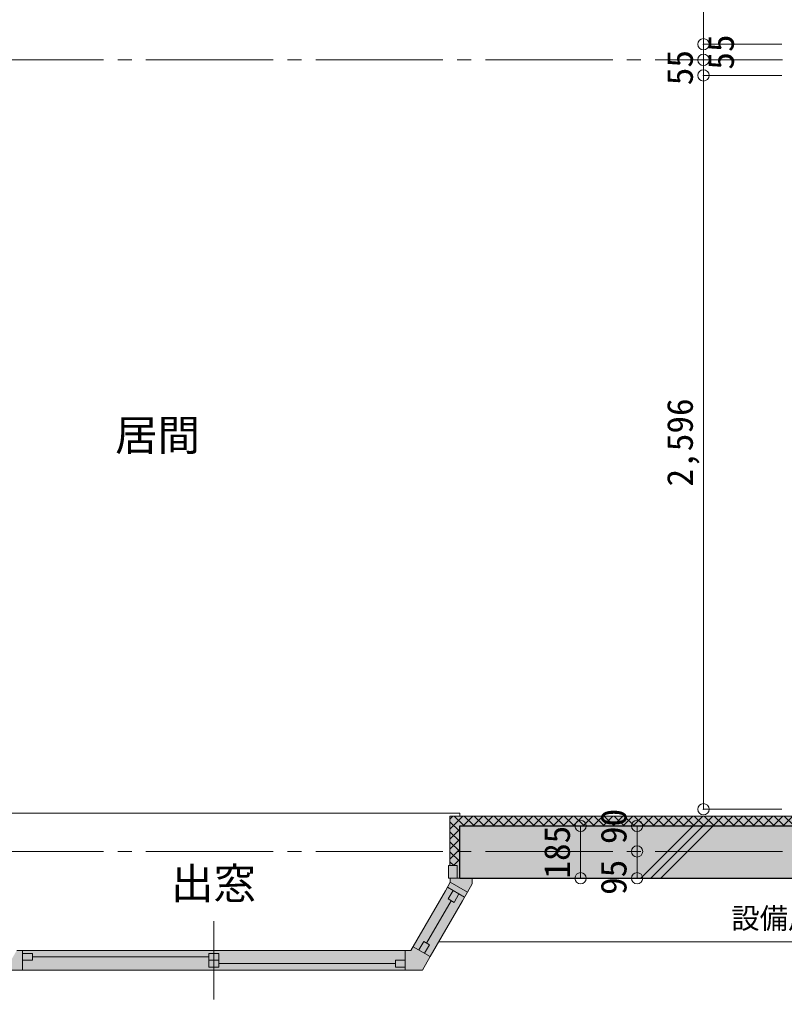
# Model space of a CAD drawing. Units: millimetres at full size, sheet at 1:50. Extents: x -9674 to 9699, y -6794 to 6791.
# Drawn here: x -5264 to -2561, y -3462 to 4 of the extents above; entities that cross this region are included whole.
import ezdxf
from ezdxf.enums import TextEntityAlignment as Align

# ---------------------------------------------------------------- set-up
doc = ezdxf.new("R2010")
doc.units = ezdxf.units.MM
doc.header["$LTSCALE"] = 50
doc.header["$PDMODE"] = 32
doc.header["$PDSIZE"] = 40
doc.linetypes.add('CHAIN2', pattern=[12, 9, -1, 1, -1])
for name, color, linetype, lineweight in [('1-0_芯', 7, 'CHAIN2', 9), ('1-1_躯体', 2, 'Continuous', 25), ('1-3_建具', 3, 'Continuous', 18), ('1-6_ﾊﾞﾙｺﾆｰ・階段', 4, 'Continuous', 9), ('1-8_ハッチ', 4, 'Continuous', 9), ('1-A_文字', 7, 'Continuous', 9), ('1-B_寸法', 7, 'Continuous', 9)]:
    doc.layers.add(name, color=color, linetype=linetype, lineweight=lineweight)
for name, color, linetype in [('4-0', 1, 'Continuous'), ('4-1', 2, 'Continuous'), ('4-F', 4, 'Continuous')]:
    doc.layers.add(name, color=color, linetype=linetype)
doc.styles.add('ＭＳ ゴシック', font='')
doc.styles.get('ＭＳ ゴシック').set_extended_font_data('MS Gothic')

msp = doc.modelspace()

# ---------------------------------------------------------------- linework, layer by layer
at = {"layer": '1-0_芯'}
for p, q in [((-8417.5, -138.13), (2822.5, -138.13)), ((-8417.5, -2938.13), (8192.5, -2938.13))]:
    msp.add_line(p, q, dxfattribs=at)
at = {"layer": '1-1_躯体'}
for p, q in [((-3708, -3033.13), (-3708, -2848.13)), ((-3708, -2848.13), (-1477.5, -2848.13)), ((-3708, -3033.13), (-1442.5, -3033.13))]:
    msp.add_line(p, q, dxfattribs=at)
at = {"layer": '1-3_建具', "color": 7, "lineweight": 9}
for p, q in [((-3708, -2803.13), (-5447, -2803.13)), ((-3708, -2813.13), (-3708, -2803.13)), ((-3759.14, -3077.58), (-3741.64, -3047.27)), ((-3727.5, -3033.13), (-3742.5, -3033.13)), ((-3663.86, -3033.13), (-3741.64, -3033.13)), ((-3741.64, -3047.27), (-3741.64, -3033.13)), ((-3681.02, -3082.27), (-3741.64, -3047.27)), ((-3759.14, -3077.58), (-3880.7, -3288.13)), ((-3751.64, -3064.59), (-3691.02, -3099.59)), ((-3681.02, -3082.27), (-3698.52, -3112.58)), ((-3698.52, -3112.58), (-3812.58, -3310.14)), ((-4577.5, -3461.61), (-4577.5, -3184.65)), ((-5239.3, -3288.13), (-5274.3, -3288.13)), ((-5254.3, -3288.13), (-5254.3, -3358.13)), ((-5239.3, -3288.13), (-3915.7, -3288.13)), ((-3915.7, -3288.13), (-3880.7, -3288.13)), ((-3900.7, -3288.13), (-3900.7, -3358.13)), ((-3873.2, -3275.14), (-3812.58, -3310.14)), ((-3840.29, -3358.13), (-3812.58, -3310.14)), ((-5314.71, -3358.13), (-5239.3, -3358.13)), ((-5239.3, -3358.13), (-3915.7, -3358.13)), ((-3840.29, -3358.13), (-3915.7, -3358.13))]:
    msp.add_line(p, q, dxfattribs=at)
at = {"layer": '1-3_建具'}
for p, q in [((-3747.5, -2988.13), (-3717.5, -2988.13)), ((-3747.5, -2988.13), (-3747.5, -3033.13)), ((-3749.22, -3106.4), (-3731.72, -3076.09)), ((-3825.39, -3262.33), (-3738.83, -3112.4)), ((-3728.44, -3118.4), (-3749.22, -3106.4)), ((-3728.44, -3118.4), (-3710.94, -3088.09)), ((-3815, -3268.33), (-3832.5, -3298.64)), ((-5219.3, -3299.13), (-5254.3, -3299.13)), ((-5219.3, -3323.13), (-5254.3, -3323.13)), ((-5219.3, -3299.13), (-5219.3, -3323.13)), ((-4595, -3311.13), (-5219.3, -3311.13)), ((-4595, -3347.13), (-4595, -3299.13)), ((-4595, -3299.13), (-4560, -3299.13)), ((-4595, -3323.13), (-4560, -3323.13)), ((-3935.7, -3323.13), (-3935.7, -3347.13)), ((-3935.7, -3323.13), (-3900.7, -3323.13)), ((-4560, -3335.13), (-3935.7, -3335.13)), ((-3935.7, -3347.13), (-3900.7, -3347.13))]:
    msp.add_line(p, q, dxfattribs=at)
for points in [[(-3717.5, -2988.13), (-3717.5, -3033.13), (-3747.5, -3033.13)], [(-3815, -3268.33), (-3835.78, -3256.33), (-3853.28, -3286.64)], [(-4595, -3347.13), (-4560, -3347.13), (-4560, -3299.13)]]:
    msp.add_lwpolyline(points, dxfattribs=at)
at = {"layer": '1-3_建具', "color": 7, "lineweight": 9}
msp.add_lwpolyline([(-3681.02, -3082.27), (-3663.86, -3052.55), (-3663.86, -3033.13)], dxfattribs=at)
at = {"layer": '1-6_ﾊﾞﾙｺﾆｰ・階段', "color": 7}
msp.add_line((-3782.55, -3258.13), (-1527.5, -3258.13), dxfattribs=at)
at = {"layer": '1-8_ハッチ'}
for p, q in [((-3743, -2988.13), (-3743, -2813.13)), ((-3743, -2813.13), (-1472.5, -2813.13)), ((-3743, -2859.12), (-3697.01, -2813.13)), ((-3743, -2823.76), (-3732.37, -2813.13)), ((-3743, -2833.09), (-3708, -2868.09)), ((-3727.61, -2813.13), (-3692.61, -2848.13)), ((-3696.66, -2848.13), (-3661.66, -2813.13)), ((-3692.25, -2813.13), (-3657.25, -2848.13)), ((-3661.3, -2848.13), (-3626.3, -2813.13)), ((-3656.9, -2813.13), (-3621.9, -2848.13)), ((-3625.95, -2848.13), (-3590.95, -2813.13)), ((-3621.54, -2813.13), (-3586.54, -2848.13)), ((-3590.59, -2848.13), (-3555.59, -2813.13)), ((-3586.19, -2813.13), (-3551.19, -2848.13)), ((-3555.24, -2848.13), (-3520.24, -2813.13)), ((-3550.83, -2813.13), (-3515.83, -2848.13)), ((-3519.88, -2848.13), (-3484.88, -2813.13)), ((-3515.47, -2813.13), (-3480.47, -2848.13)), ((-3484.53, -2848.13), (-3449.53, -2813.13)), ((-3480.12, -2813.13), (-3445.12, -2848.13)), ((-3449.17, -2848.13), (-3414.17, -2813.13)), ((-3444.76, -2813.13), (-3409.76, -2848.13)), ((-3413.82, -2848.13), (-3378.82, -2813.13)), ((-3409.41, -2813.13), (-3374.41, -2848.13)), ((-3378.46, -2848.13), (-3343.46, -2813.13)), ((-3374.05, -2813.13), (-3339.05, -2848.13)), ((-3343.11, -2848.13), (-3308.11, -2813.13)), ((-3338.7, -2813.13), (-3303.7, -2848.13)), ((-3307.75, -2848.13), (-3272.75, -2813.13)), ((-3303.34, -2813.13), (-3268.34, -2848.13)), ((-3272.4, -2848.13), (-3237.4, -2813.13)), ((-3267.99, -2813.13), (-3232.99, -2848.13)), ((-3237.04, -2848.13), (-3202.04, -2813.13)), ((-3232.63, -2813.13), (-3197.63, -2848.13)), ((-3201.68, -2848.13), (-3166.68, -2813.13)), ((-3197.28, -2813.13), (-3162.28, -2848.13)), ((-3166.33, -2848.13), (-3131.33, -2813.13)), ((-3161.92, -2813.13), (-3126.92, -2848.13)), ((-3130.97, -2848.13), (-3095.97, -2813.13)), ((-3126.57, -2813.13), (-3091.57, -2848.13)), ((-3095.62, -2848.13), (-3060.62, -2813.13)), ((-3091.21, -2813.13), (-3056.21, -2848.13)), ((-3060.26, -2848.13), (-3025.26, -2813.13)), ((-3055.86, -2813.13), (-3020.86, -2848.13)), ((-3024.91, -2848.13), (-2989.91, -2813.13)), ((-3020.5, -2813.13), (-2985.5, -2848.13)), ((-2989.55, -2848.13), (-2954.55, -2813.13)), ((-2985.14, -2813.13), (-2950.14, -2848.13)), ((-2954.2, -2848.13), (-2919.2, -2813.13)), ((-2949.79, -2813.13), (-2914.79, -2848.13)), ((-2918.84, -2848.13), (-2883.84, -2813.13)), ((-2914.43, -2813.13), (-2879.43, -2848.13)), ((-2883.49, -2848.13), (-2848.49, -2813.13)), ((-2879.08, -2813.13), (-2844.08, -2848.13)), ((-2848.13, -2848.13), (-2813.13, -2813.13)), ((-2843.72, -2813.13), (-2808.72, -2848.13)), ((-2812.78, -2848.13), (-2777.78, -2813.13)), ((-2808.37, -2813.13), (-2773.37, -2848.13)), ((-2777.42, -2848.13), (-2742.42, -2813.13)), ((-2773.01, -2813.13), (-2738.01, -2848.13)), ((-2742.06, -2848.13), (-2707.06, -2813.13)), ((-2737.66, -2813.13), (-2702.66, -2848.13)), ((-2706.71, -2848.13), (-2671.71, -2813.13)), ((-2702.3, -2813.13), (-2667.3, -2848.13)), ((-2671.35, -2848.13), (-2636.35, -2813.13)), ((-2666.95, -2813.13), (-2631.95, -2848.13)), ((-2636, -2848.13), (-2601, -2813.13)), ((-2631.59, -2813.13), (-2596.59, -2848.13)), ((-2600.64, -2848.13), (-2565.64, -2813.13)), ((-2596.24, -2813.13), (-2561.24, -2848.13)), ((-2565.29, -2848.13), (-2530.29, -2813.13)), ((-2560.88, -2813.13), (-2525.88, -2848.13)), ((-3743, -2894.47), (-3708, -2859.47)), ((-3743, -2868.45), (-3708, -2903.45)), ((-3068.49, -3033.13), (-2883.49, -2848.13)), ((-3033.13, -3033.13), (-2848.13, -2848.13)), ((-2997.78, -3033.13), (-2812.78, -2848.13)), ((-3743, -2929.83), (-3708, -2894.83)), ((-3743, -2903.8), (-3708, -2938.8)), ((-3743, -2965.18), (-3708, -2930.18)), ((-3743, -2939.16), (-3708, -2974.16)), ((-3743, -2974.51), (-3729.38, -2988.13)), ((-3730.59, -2988.13), (-3708, -2965.54))]:
    msp.add_line(p, q, dxfattribs=at)
at = {"layer": '1-B_寸法'}
for p, q in [((-2846.66, -83.13), (-2846.66, 716.87)), ((-2569.17, -83.13), (-2846.66, -83.13)), ((-2846.66, -138.13), (-2846.66, -83.13)), ((-2846.66, -2789.13), (-2846.66, -193.13)), ((-2569.17, -2789.13), (-2846.66, -2789.13)), ((-2569.17, -2813.13), (-2846.66, -2813.13)), ((-3281.18, -2848.13), (-3281.18, -3033.13)), ((-3081.18, -2848.13), (-3081.18, -2938.13)), ((-3081.18, -2938.13), (-3081.18, -3033.13))]:
    msp.add_line(p, q, dxfattribs=at)
msp.add_lwpolyline([(-2569.17, -193.13), (-2846.66, -193.13), (-2846.66, -138.13)], dxfattribs=at)
at = {"layer": '1-B_寸法', "color": 3}
for p in [(-2846.66, -83.13), (-2846.66, -138.13), (-2846.66, -193.13), (-2846.66, -2789.13), (-3281.18, -2848.13), (-3081.18, -2848.13), (-3081.18, -2938.13), (-3281.18, -3033.13), (-3081.18, -3033.13)]:
    msp.add_point(p, dxfattribs=at)
at = {"layer": '4-0'}
for points in [[(-3708, -2848.13), (-3708, -3033.13), (-1442.5, -3033.13)], [(-1477.5, -2983.13), (-1477.5, -2848.13), (-3708, -2848.13)], [(-1477.5, -2983.13), (-3708, -2848.13), (-1442.5, -3033.13)]]:
    msp.add_solid(points, dxfattribs=at)
at = {"layer": '4-1'}
for points in [[(-3880.7, -3288.13), (-3663.86, -3052.55), (-3663.86, -3033.13)], [(-3663.86, -3033.13), (-3741.64, -3047.27), (-3880.7, -3288.13)], [(-3663.86, -3033.13), (-3741.64, -3033.13), (-3741.64, -3047.27)], [(-3880.7, -3288.13), (-3840.29, -3358.13), (-3663.86, -3052.55)], [(-5314.71, -3358.13), (-5274.3, -3288.13), (-3840.29, -3358.13), (-3880.7, -3288.13)]]:
    msp.add_solid(points, dxfattribs=at)
at = {"layer": '4-F'}
for points in [[(-1477.5, -2848.13), (-1472.5, -2813.13), (-3743, -2813.13)], [(-3743, -2813.13), (-3743, -2988.13), (-3708, -2848.13)], [(-3743, -2813.13), (-3708, -2848.13), (-1477.5, -2848.13)], [(-3743, -2988.13), (-3708, -3033.13), (-3708, -2848.13)], [(-3747.5, -2988.13), (-3747.5, -3033.13), (-3708, -3033.13)], [(-3743, -2988.13), (-3747.5, -2988.13), (-3708, -3033.13)]]:
    msp.add_solid(points, dxfattribs=at)

# ---------------------------------------------------------------- texts
at = {"layer": '1-A_文字', "style": 'ＭＳ ゴシック'}
for s, height, p in [('居間', 110, (-4926.59, -1553.63)), ('出窓', 110, (-4729.03, -3139.38)), ('設備用スリーブ', 73.31, (-2747.94, -3233.43))]:
    msp.add_text(s, height=height, dxfattribs=at).set_placement(p, align=Align.BOTTOM_LEFT)
at = {"layer": '1-B_寸法', "style": 'ＭＳ ゴシック'}
for s, p in [('55', (-2711.66, -173.13)), ('55', (-2856.66, -228.13)), ('2,596', (-2856.66, -1647.38)), ('90', (-3091.18, -2912.17)), ('185', (-3291.18, -3034.38)), ('95', (-3091.18, -3092.08))]:
    msp.add_text(s, height=91.64, rotation=90, dxfattribs=at).set_placement(p, align=Align.BOTTOM_LEFT)

doc.saveas('drawing.dxf')
